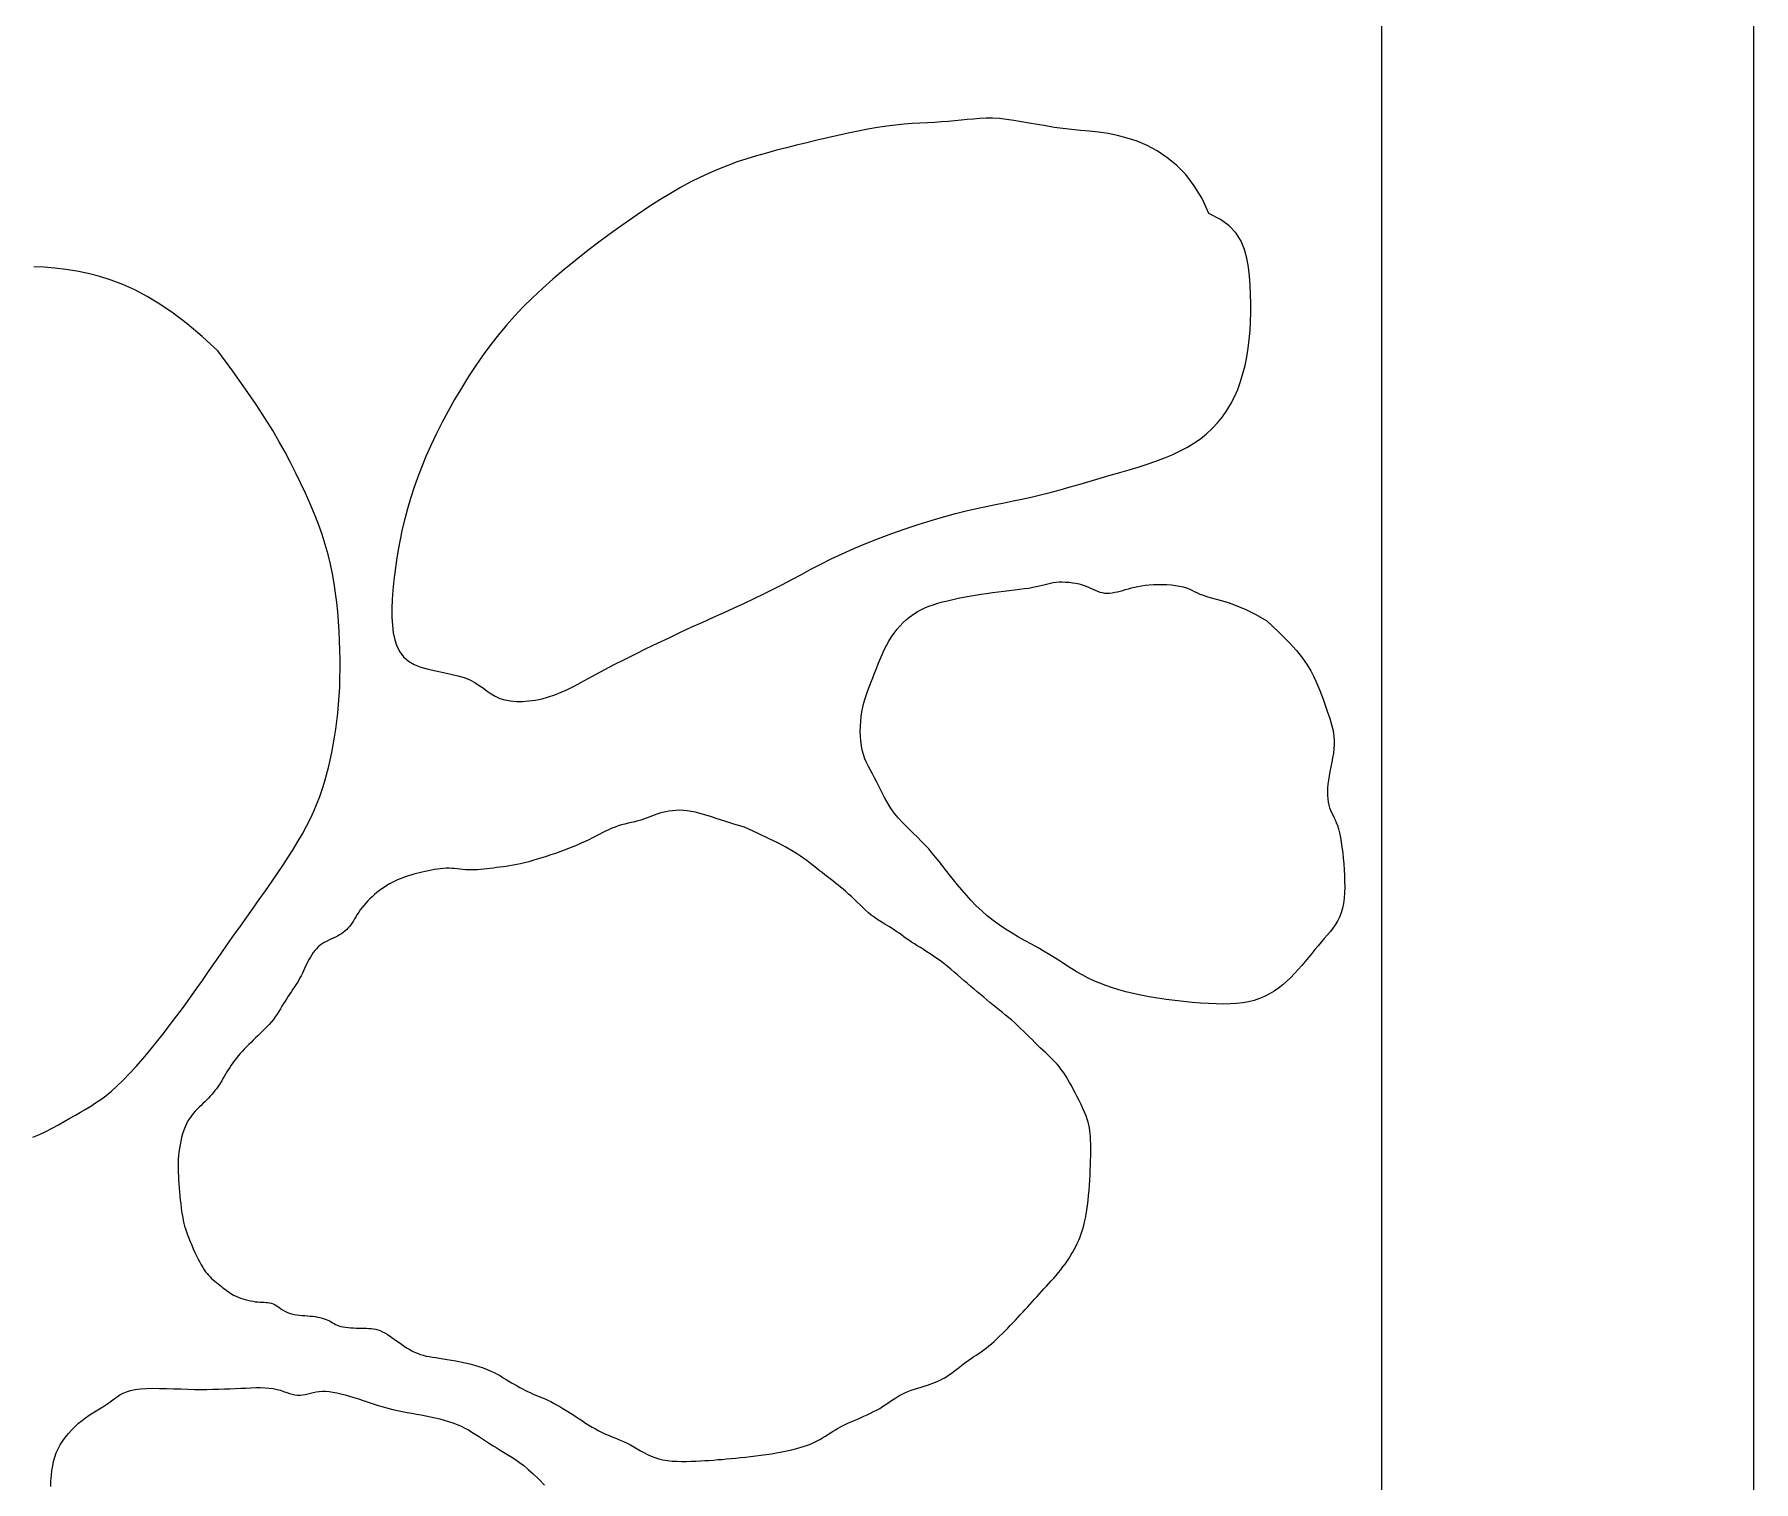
# Model space of a CAD drawing. Header units: inches. Extents: x 11 to 68, y 11 to 126.
# Drawn here: x 44.85 to 67.98, y 87.49 to 106.97 of the extents above; entities that cross this region are included whole.
import ezdxf

# ---------------------------------------------------------------- set-up
doc = ezdxf.new("R2010")
doc.units = ezdxf.units.IN
doc.header["$MEASUREMENT"] = 0

msp = doc.modelspace()

# ---------------------------------------------------------------- linework, layer by layer
for p, q in [((62.98, 26.012), (62.98, 126.012)), ((67.98, 126.012), (67.98, 23.632))]:
    msp.add_line(p, q)
for points in [[(60.652, 104.554), (60.559, 104.755), (60.454, 104.929), (60.339, 105.078), (60.216, 105.205), (60.087, 105.311), (59.954, 105.399), (59.819, 105.47), (59.684, 105.527), (59.552, 105.571), (59.422, 105.605), (59.294, 105.63), (59.168, 105.648), (59.044, 105.663), (58.923, 105.674), (58.803, 105.686), (58.685, 105.699), (58.569, 105.714), (58.455, 105.733), (58.344, 105.752), (58.235, 105.772), (58.129, 105.791), (58.026, 105.808), (57.927, 105.822), (57.832, 105.832), (57.741, 105.837), (57.653, 105.837), (57.568, 105.833), (57.484, 105.827), (57.4, 105.819), (57.317, 105.811), (57.232, 105.802), (57.145, 105.794), (57.055, 105.787), (56.962, 105.782), (56.865, 105.777), (56.764, 105.772), (56.66, 105.765), (56.55, 105.756), (56.436, 105.745), (56.317, 105.73), (56.193, 105.712), (56.064, 105.689), (55.932, 105.664), (55.796, 105.636), (55.658, 105.606), (55.52, 105.574), (55.38, 105.541), (55.241, 105.508), (55.104, 105.474), (54.967, 105.44), (54.832, 105.406), (54.698, 105.369), (54.566, 105.332), (54.435, 105.291), (54.306, 105.249), (54.179, 105.203), (54.053, 105.153), (53.927, 105.099), (53.801, 105.04), (53.673, 104.975), (53.542, 104.904), (53.406, 104.825), (53.264, 104.739), (53.116, 104.643), (52.959, 104.538), (52.796, 104.426), (52.63, 104.307), (52.462, 104.183), (52.296, 104.056), (52.132, 103.927), (51.974, 103.798), (51.823, 103.67), (51.683, 103.545), (51.551, 103.422), (51.427, 103.299), (51.31, 103.176), (51.199, 103.051), (51.092, 102.923), (50.989, 102.791), (50.888, 102.653), (50.788, 102.509), (50.691, 102.36), (50.595, 102.207), (50.503, 102.052), (50.415, 101.896), (50.332, 101.739), (50.254, 101.584), (50.181, 101.432), (50.115, 101.284), (50.055, 101.139), (50.001, 100.997), (49.952, 100.857), (49.908, 100.719), (49.868, 100.582), (49.832, 100.445), (49.799, 100.307), (49.77, 100.168), (49.743, 100.029), (49.72, 99.89), (49.701, 99.754), (49.685, 99.619), (49.672, 99.488), (49.664, 99.361), (49.659, 99.239), (49.659, 99.122), (49.665, 99.013), (49.677, 98.911), (49.697, 98.817), (49.726, 98.731), (49.766, 98.655), (49.817, 98.588), (49.882, 98.533), (49.96, 98.488), (50.05, 98.452), (50.147, 98.424), (50.248, 98.4), (50.351, 98.379), (50.451, 98.358), (50.547, 98.336), (50.633, 98.31), (50.709, 98.279), (50.775, 98.243), (50.834, 98.205), (50.889, 98.166), (50.941, 98.127), (50.994, 98.09), (51.05, 98.058), (51.111, 98.03), (51.179, 98.01), (51.253, 97.997), (51.333, 97.99), (51.417, 97.99), (51.503, 97.996), (51.591, 98.008), (51.679, 98.026), (51.766, 98.05), (51.851, 98.078), (51.936, 98.113), (52.021, 98.152), (52.109, 98.196), (52.202, 98.245), (52.301, 98.298), (52.407, 98.356), (52.524, 98.418), (52.651, 98.485), (52.787, 98.554), (52.931, 98.626), (53.081, 98.7), (53.234, 98.774), (53.388, 98.847), (53.543, 98.92), (53.695, 98.991), (53.843, 99.058), (53.988, 99.124), (54.128, 99.187), (54.266, 99.25), (54.401, 99.311), (54.533, 99.373), (54.662, 99.436), (54.79, 99.499), (54.915, 99.564), (55.041, 99.631), (55.168, 99.699), (55.297, 99.768), (55.431, 99.837), (55.57, 99.907), (55.717, 99.977), (55.872, 100.046), (56.036, 100.115), (56.208, 100.182), (56.385, 100.247), (56.563, 100.31), (56.741, 100.369), (56.914, 100.423), (57.082, 100.473), (57.24, 100.517), (57.387, 100.554), (57.525, 100.586), (57.654, 100.614), (57.778, 100.64), (57.898, 100.664), (58.017, 100.687), (58.136, 100.712), (58.259, 100.739), (58.385, 100.769), (58.515, 100.803), (58.648, 100.838), (58.783, 100.876), (58.919, 100.914), (59.054, 100.954), (59.189, 100.993), (59.322, 101.032), (59.451, 101.069), (59.578, 101.106), (59.701, 101.144), (59.82, 101.182), (59.936, 101.221), (60.047, 101.263), (60.155, 101.308), (60.257, 101.356), (60.355, 101.408), (60.448, 101.465), (60.536, 101.525), (60.618, 101.591), (60.696, 101.661), (60.767, 101.737), (60.833, 101.817), (60.894, 101.903), (60.948, 101.993), (60.997, 102.089), (61.04, 102.189), (61.077, 102.294), (61.11, 102.401), (61.138, 102.512), (61.161, 102.626), (61.18, 102.742), (61.195, 102.86), (61.205, 102.979), (61.212, 103.099), (61.216, 103.221), (61.215, 103.343), (61.212, 103.466), (61.205, 103.589), (61.196, 103.712), (61.183, 103.834), (61.163, 103.955), (61.132, 104.072), (61.085, 104.184), (61.018, 104.29), (60.926, 104.388), (60.806, 104.476), (60.652, 104.554)], [(47.317, 102.709), (47.106, 102.901), (46.906, 103.069), (46.718, 103.213), (46.538, 103.336), (46.367, 103.44), (46.201, 103.527), (46.04, 103.6), (45.882, 103.66), (45.727, 103.709), (45.573, 103.749), (45.421, 103.78), (45.272, 103.803), (45.125, 103.82), (44.982, 103.832), (44.841, 103.839)], [(44.827, 92.124), (44.916, 92.162), (45.003, 92.203), (45.088, 92.246), (45.171, 92.291), (45.25, 92.336), (45.327, 92.381), (45.401, 92.424), (45.471, 92.464), (45.539, 92.503), (45.606, 92.543), (45.673, 92.586), (45.741, 92.632), (45.811, 92.684), (45.884, 92.744), (45.96, 92.813), (46.042, 92.892), (46.128, 92.981), (46.217, 93.078), (46.308, 93.182), (46.4, 93.291), (46.493, 93.405), (46.586, 93.521), (46.677, 93.64), (46.766, 93.758), (46.854, 93.877), (46.94, 93.996), (47.025, 94.116), (47.109, 94.236), (47.193, 94.357), (47.277, 94.477), (47.362, 94.599), (47.447, 94.721), (47.533, 94.842), (47.62, 94.964), (47.706, 95.085), (47.791, 95.206), (47.875, 95.325), (47.958, 95.442), (48.038, 95.558), (48.116, 95.671), (48.191, 95.783), (48.262, 95.892), (48.331, 95.999), (48.395, 96.105), (48.455, 96.208), (48.511, 96.311), (48.563, 96.412), (48.609, 96.512), (48.65, 96.61), (48.688, 96.708), (48.722, 96.806), (48.752, 96.904), (48.78, 97.002), (48.805, 97.101), (48.828, 97.201), (48.85, 97.302), (48.87, 97.404), (48.888, 97.508), (48.904, 97.614), (48.919, 97.723), (48.932, 97.833), (48.942, 97.947), (48.951, 98.063), (48.957, 98.182), (48.96, 98.304), (48.962, 98.428), (48.961, 98.553), (48.959, 98.68), (48.954, 98.808), (48.948, 98.937), (48.94, 99.065), (48.93, 99.193), (48.917, 99.32), (48.902, 99.448), (48.883, 99.576), (48.861, 99.705), (48.833, 99.836), (48.801, 99.967), (48.763, 100.101), (48.72, 100.236), (48.671, 100.373), (48.617, 100.511), (48.558, 100.65), (48.496, 100.79), (48.431, 100.929), (48.363, 101.068), (48.293, 101.205), (48.221, 101.342), (48.143, 101.483), (48.055, 101.634), (47.953, 101.798), (47.833, 101.983), (47.689, 102.193), (47.519, 102.433), (47.317, 102.709)], [(61.43, 99.073), (61.594, 98.922), (61.726, 98.789), (61.831, 98.674), (61.912, 98.572), (61.975, 98.483), (62.022, 98.403), (62.059, 98.331), (62.09, 98.264), (62.117, 98.199), (62.143, 98.137), (62.166, 98.077), (62.188, 98.019), (62.208, 97.964), (62.226, 97.91), (62.244, 97.858), (62.261, 97.807), (62.278, 97.758), (62.293, 97.709), (62.307, 97.661), (62.318, 97.613), (62.328, 97.564), (62.334, 97.514), (62.338, 97.462), (62.337, 97.408), (62.333, 97.351), (62.326, 97.292), (62.315, 97.232), (62.304, 97.17), (62.292, 97.109), (62.279, 97.048), (62.268, 96.988), (62.259, 96.93), (62.253, 96.874), (62.249, 96.821), (62.247, 96.77), (62.249, 96.722), (62.252, 96.677), (62.258, 96.634), (62.266, 96.595), (62.276, 96.558), (62.288, 96.525), (62.302, 96.493), (62.317, 96.462), (62.332, 96.431), (62.348, 96.397), (62.364, 96.361), (62.38, 96.32), (62.395, 96.273), (62.408, 96.22), (62.421, 96.16), (62.432, 96.096), (62.442, 96.027), (62.451, 95.954), (62.459, 95.879), (62.465, 95.802), (62.471, 95.723), (62.475, 95.645), (62.477, 95.567), (62.478, 95.49), (62.475, 95.415), (62.47, 95.342), (62.461, 95.272), (62.448, 95.206), (62.431, 95.144), (62.408, 95.087), (62.382, 95.034), (62.351, 94.984), (62.318, 94.937), (62.281, 94.89), (62.243, 94.844), (62.203, 94.798), (62.162, 94.75), (62.12, 94.701), (62.078, 94.649), (62.035, 94.596), (61.992, 94.543), (61.947, 94.488), (61.901, 94.434), (61.853, 94.38), (61.804, 94.327), (61.753, 94.275), (61.7, 94.225), (61.645, 94.177), (61.588, 94.132), (61.528, 94.09), (61.466, 94.053), (61.401, 94.019), (61.332, 93.99), (61.261, 93.967), (61.186, 93.948), (61.107, 93.934), (61.024, 93.925), (60.937, 93.919), (60.845, 93.917), (60.748, 93.918), (60.645, 93.923), (60.537, 93.929), (60.424, 93.939), (60.309, 93.95), (60.192, 93.964), (60.075, 93.979), (59.959, 93.997), (59.846, 94.016), (59.737, 94.037), (59.634, 94.059), (59.535, 94.083), (59.441, 94.108), (59.352, 94.135), (59.266, 94.165), (59.184, 94.196), (59.105, 94.23), (59.029, 94.267), (58.954, 94.306), (58.881, 94.348), (58.809, 94.392), (58.737, 94.437), (58.664, 94.484), (58.59, 94.531), (58.513, 94.579), (58.434, 94.626), (58.352, 94.674), (58.266, 94.721), (58.179, 94.77), (58.091, 94.819), (58.003, 94.87), (57.916, 94.924), (57.831, 94.981), (57.749, 95.041), (57.669, 95.104), (57.594, 95.171), (57.522, 95.24), (57.453, 95.311), (57.388, 95.382), (57.326, 95.452), (57.268, 95.522), (57.213, 95.59), (57.162, 95.655), (57.113, 95.718), (57.066, 95.778), (57.02, 95.837), (56.974, 95.894), (56.928, 95.949), (56.881, 96.004), (56.833, 96.057), (56.781, 96.11), (56.729, 96.162), (56.675, 96.214), (56.622, 96.267), (56.569, 96.319), (56.518, 96.371), (56.471, 96.424), (56.426, 96.478), (56.386, 96.532), (56.35, 96.587), (56.318, 96.642), (56.288, 96.697), (56.259, 96.751), (56.232, 96.806), (56.205, 96.859), (56.179, 96.911), (56.151, 96.963), (56.124, 97.013), (56.097, 97.063), (56.07, 97.114), (56.046, 97.166), (56.023, 97.219), (56.004, 97.274), (55.988, 97.332), (55.975, 97.394), (55.967, 97.457), (55.962, 97.523), (55.96, 97.589), (55.962, 97.656), (55.966, 97.723), (55.973, 97.788), (55.983, 97.851), (55.996, 97.911), (56.01, 97.97), (56.026, 98.027), (56.044, 98.082), (56.064, 98.138), (56.085, 98.194), (56.107, 98.251), (56.129, 98.309), (56.153, 98.37), (56.177, 98.432), (56.202, 98.495), (56.228, 98.558), (56.255, 98.621), (56.284, 98.683), (56.315, 98.743), (56.347, 98.802), (56.381, 98.857), (56.418, 98.91), (56.456, 98.96), (56.496, 99.007), (56.538, 99.051), (56.582, 99.092), (56.628, 99.129), (56.675, 99.163), (56.724, 99.194), (56.776, 99.222), (56.829, 99.247), (56.885, 99.27), (56.943, 99.291), (57.004, 99.31), (57.067, 99.328), (57.134, 99.345), (57.204, 99.361), (57.276, 99.377), (57.351, 99.392), (57.427, 99.406), (57.505, 99.42), (57.583, 99.432), (57.661, 99.444), (57.739, 99.455), (57.816, 99.465), (57.892, 99.474), (57.966, 99.482), (58.037, 99.49), (58.105, 99.499), (58.168, 99.507), (58.227, 99.515), (58.281, 99.525), (58.329, 99.534), (58.372, 99.545), (58.411, 99.555), (58.448, 99.565), (58.484, 99.574), (58.519, 99.583), (58.556, 99.589), (58.594, 99.594), (58.635, 99.597), (58.679, 99.598), (58.724, 99.596), (58.77, 99.593), (58.816, 99.587), (58.861, 99.58), (58.905, 99.57), (58.947, 99.558), (58.986, 99.545), (59.023, 99.53), (59.057, 99.515), (59.09, 99.499), (59.122, 99.485), (59.153, 99.472), (59.184, 99.461), (59.216, 99.453), (59.248, 99.448), (59.281, 99.447), (59.315, 99.448), (59.349, 99.452), (59.384, 99.458), (59.42, 99.465), (59.456, 99.474), (59.493, 99.484), (59.531, 99.495), (59.569, 99.506), (59.609, 99.517), (59.651, 99.527), (59.696, 99.537), (59.743, 99.545), (59.793, 99.553), (59.846, 99.558), (59.904, 99.562), (59.964, 99.564), (60.025, 99.564), (60.086, 99.561), (60.146, 99.557), (60.204, 99.55), (60.257, 99.542), (60.305, 99.531), (60.348, 99.518), (60.385, 99.503), (60.42, 99.487), (60.455, 99.47), (60.49, 99.453), (60.529, 99.435), (60.572, 99.418), (60.623, 99.401), (60.682, 99.385), (60.751, 99.367), (60.832, 99.345), (60.924, 99.316), (61.028, 99.276), (61.147, 99.225), (61.281, 99.158), (61.43, 99.073)], [(54.403, 96.296), (54.26, 96.339), (54.138, 96.378), (54.034, 96.411), (53.946, 96.44), (53.869, 96.464), (53.803, 96.483), (53.743, 96.499), (53.687, 96.51), (53.633, 96.518), (53.58, 96.523), (53.529, 96.524), (53.48, 96.523), (53.432, 96.519), (53.386, 96.513), (53.343, 96.505), (53.301, 96.495), (53.262, 96.484), (53.225, 96.472), (53.189, 96.458), (53.153, 96.445), (53.118, 96.431), (53.082, 96.418), (53.045, 96.404), (53.007, 96.392), (52.967, 96.381), (52.926, 96.37), (52.883, 96.36), (52.839, 96.35), (52.794, 96.339), (52.75, 96.327), (52.705, 96.314), (52.661, 96.299), (52.618, 96.282), (52.575, 96.263), (52.533, 96.243), (52.49, 96.221), (52.447, 96.199), (52.402, 96.176), (52.356, 96.152), (52.308, 96.128), (52.257, 96.104), (52.205, 96.08), (52.15, 96.057), (52.094, 96.033), (52.037, 96.01), (51.978, 95.988), (51.919, 95.966), (51.858, 95.944), (51.797, 95.924), (51.736, 95.903), (51.675, 95.884), (51.615, 95.866), (51.556, 95.849), (51.499, 95.833), (51.443, 95.819), (51.39, 95.806), (51.339, 95.795), (51.29, 95.786), (51.243, 95.777), (51.198, 95.77), (51.154, 95.764), (51.111, 95.758), (51.068, 95.753), (51.025, 95.747), (50.981, 95.742), (50.938, 95.737), (50.895, 95.732), (50.851, 95.728), (50.809, 95.725), (50.767, 95.722), (50.726, 95.721), (50.686, 95.721), (50.648, 95.723), (50.611, 95.727), (50.574, 95.731), (50.538, 95.735), (50.502, 95.739), (50.466, 95.742), (50.429, 95.744), (50.391, 95.744), (50.352, 95.742), (50.313, 95.738), (50.272, 95.733), (50.231, 95.726), (50.19, 95.718), (50.149, 95.71), (50.108, 95.7), (50.068, 95.691), (50.028, 95.682), (49.99, 95.672), (49.952, 95.663), (49.914, 95.652), (49.877, 95.642), (49.841, 95.63), (49.804, 95.617), (49.768, 95.603), (49.733, 95.588), (49.697, 95.571), (49.662, 95.553), (49.627, 95.534), (49.592, 95.513), (49.558, 95.491), (49.524, 95.468), (49.491, 95.443), (49.458, 95.417), (49.425, 95.39), (49.393, 95.362), (49.363, 95.334), (49.333, 95.305), (49.306, 95.275), (49.279, 95.244), (49.255, 95.214), (49.233, 95.183), (49.212, 95.153), (49.193, 95.123), (49.175, 95.093), (49.157, 95.064), (49.14, 95.036), (49.123, 95.01), (49.105, 94.984), (49.087, 94.961), (49.068, 94.939), (49.047, 94.918), (49.026, 94.899), (49.003, 94.88), (48.979, 94.863), (48.954, 94.847), (48.927, 94.832), (48.899, 94.818), (48.869, 94.804), (48.839, 94.79), (48.808, 94.776), (48.778, 94.761), (48.748, 94.745), (48.719, 94.727), (48.692, 94.708), (48.666, 94.686), (48.643, 94.662), (48.62, 94.636), (48.6, 94.609), (48.581, 94.58), (48.562, 94.55), (48.545, 94.52), (48.529, 94.489), (48.514, 94.457), (48.498, 94.426), (48.484, 94.394), (48.469, 94.362), (48.454, 94.331), (48.438, 94.299), (48.422, 94.268), (48.405, 94.237), (48.387, 94.207), (48.368, 94.177), (48.349, 94.147), (48.328, 94.117), (48.307, 94.087), (48.286, 94.056), (48.265, 94.024), (48.244, 93.991), (48.223, 93.958), (48.202, 93.923), (48.18, 93.887), (48.159, 93.851), (48.136, 93.816), (48.113, 93.78), (48.089, 93.745), (48.064, 93.71), (48.037, 93.677), (48.009, 93.644), (47.98, 93.613), (47.95, 93.582), (47.919, 93.551), (47.888, 93.521), (47.857, 93.491), (47.825, 93.461), (47.794, 93.431), (47.763, 93.401), (47.732, 93.371), (47.702, 93.341), (47.673, 93.311), (47.644, 93.28), (47.617, 93.25), (47.591, 93.219), (47.566, 93.188), (47.542, 93.157), (47.519, 93.126), (47.498, 93.095), (47.477, 93.064), (47.458, 93.033), (47.439, 93.003), (47.42, 92.973), (47.403, 92.944), (47.386, 92.915), (47.369, 92.886), (47.351, 92.858), (47.334, 92.831), (47.316, 92.804), (47.298, 92.778), (47.278, 92.752), (47.258, 92.727), (47.236, 92.702), (47.214, 92.677), (47.191, 92.652), (47.167, 92.628), (47.142, 92.603), (47.116, 92.579), (47.091, 92.554), (47.064, 92.528), (47.038, 92.502), (47.012, 92.474), (46.986, 92.445), (46.961, 92.415), (46.938, 92.381), (46.915, 92.345), (46.894, 92.306), (46.875, 92.264), (46.858, 92.218), (46.843, 92.171), (46.829, 92.122), (46.818, 92.072), (46.808, 92.022), (46.8, 91.972), (46.793, 91.924), (46.788, 91.877), (46.785, 91.831), (46.783, 91.786), (46.782, 91.741), (46.782, 91.696), (46.784, 91.65), (46.786, 91.602), (46.789, 91.552), (46.792, 91.499), (46.796, 91.445), (46.801, 91.39), (46.806, 91.335), (46.812, 91.28), (46.817, 91.227), (46.824, 91.176), (46.83, 91.128), (46.837, 91.084), (46.844, 91.043), (46.851, 91.004), (46.86, 90.966), (46.87, 90.929), (46.881, 90.892), (46.894, 90.852), (46.909, 90.811), (46.926, 90.767), (46.945, 90.72), (46.965, 90.672), (46.986, 90.624), (47.008, 90.576), (47.03, 90.529), (47.052, 90.485), (47.073, 90.444), (47.094, 90.406), (47.114, 90.373), (47.134, 90.342), (47.153, 90.315), (47.173, 90.29), (47.192, 90.267), (47.212, 90.246), (47.233, 90.225), (47.254, 90.206), (47.275, 90.187), (47.297, 90.168), (47.32, 90.151), (47.342, 90.133), (47.364, 90.117), (47.386, 90.1), (47.407, 90.084), (47.428, 90.069), (47.449, 90.053), (47.47, 90.038), (47.491, 90.024), (47.514, 90.01), (47.537, 89.996), (47.563, 89.984), (47.591, 89.972), (47.621, 89.96), (47.653, 89.95), (47.686, 89.94), (47.72, 89.931), (47.755, 89.924), (47.789, 89.917), (47.822, 89.912), (47.854, 89.909), (47.884, 89.907), (47.912, 89.905), (47.939, 89.904), (47.965, 89.903), (47.99, 89.901), (48.014, 89.897), (48.038, 89.891), (48.062, 89.882), (48.086, 89.869), (48.11, 89.855), (48.136, 89.838), (48.162, 89.821), (48.189, 89.803), (48.217, 89.786), (48.246, 89.77), (48.277, 89.757), (48.31, 89.747), (48.344, 89.739), (48.379, 89.733), (48.414, 89.729), (48.45, 89.727), (48.486, 89.724), (48.522, 89.722), (48.557, 89.719), (48.592, 89.715), (48.625, 89.711), (48.658, 89.705), (48.689, 89.698), (48.719, 89.691), (48.747, 89.682), (48.773, 89.673), (48.797, 89.663), (48.819, 89.652), (48.84, 89.64), (48.86, 89.629), (48.88, 89.617), (48.901, 89.606), (48.923, 89.596), (48.946, 89.586), (48.973, 89.578), (49.002, 89.572), (49.035, 89.567), (49.069, 89.563), (49.105, 89.56), (49.142, 89.558), (49.179, 89.557), (49.216, 89.556), (49.252, 89.555), (49.286, 89.555), (49.319, 89.554), (49.35, 89.553), (49.381, 89.55), (49.412, 89.546), (49.441, 89.541), (49.471, 89.533), (49.501, 89.522), (49.532, 89.508), (49.562, 89.492), (49.593, 89.473), (49.625, 89.453), (49.657, 89.431), (49.689, 89.408), (49.722, 89.385), (49.755, 89.361), (49.789, 89.338), (49.823, 89.315), (49.857, 89.293), (49.892, 89.272), (49.928, 89.252), (49.964, 89.234), (50.001, 89.217), (50.039, 89.203), (50.078, 89.191), (50.118, 89.181), (50.159, 89.173), (50.203, 89.166), (50.248, 89.159), (50.296, 89.152), (50.347, 89.144), (50.402, 89.136), (50.46, 89.126), (50.52, 89.115), (50.583, 89.103), (50.646, 89.089), (50.709, 89.074), (50.77, 89.057), (50.83, 89.04), (50.887, 89.021), (50.939, 89.001), (50.988, 88.979), (51.034, 88.958), (51.077, 88.935), (51.118, 88.912), (51.158, 88.889), (51.196, 88.866), (51.233, 88.844), (51.27, 88.822), (51.306, 88.8), (51.342, 88.78), (51.378, 88.759), (51.414, 88.74), (51.449, 88.722), (51.483, 88.705), (51.517, 88.689), (51.551, 88.674), (51.584, 88.66), (51.617, 88.646), (51.651, 88.632), (51.685, 88.618), (51.721, 88.603), (51.757, 88.586), (51.795, 88.568), (51.834, 88.547), (51.875, 88.524), (51.917, 88.5), (51.96, 88.475), (52.004, 88.448), (52.048, 88.42), (52.092, 88.392), (52.136, 88.364), (52.179, 88.335), (52.222, 88.307), (52.265, 88.279), (52.309, 88.251), (52.352, 88.225), (52.396, 88.199), (52.441, 88.174), (52.487, 88.151), (52.534, 88.13), (52.582, 88.109), (52.63, 88.089), (52.679, 88.069), (52.728, 88.049), (52.776, 88.029), (52.824, 88.007), (52.87, 87.984), (52.916, 87.959), (52.96, 87.933), (53.005, 87.907), (53.05, 87.881), (53.097, 87.856), (53.145, 87.833), (53.195, 87.813), (53.249, 87.796), (53.306, 87.783), (53.366, 87.773), (53.428, 87.767), (53.492, 87.764), (53.557, 87.762), (53.621, 87.763), (53.685, 87.765), (53.748, 87.767), (53.809, 87.77), (53.868, 87.774), (53.927, 87.777), (53.985, 87.781), (54.043, 87.786), (54.101, 87.79), (54.161, 87.796), (54.222, 87.801), (54.285, 87.807), (54.35, 87.813), (54.417, 87.82), (54.485, 87.828), (54.554, 87.836), (54.624, 87.845), (54.694, 87.855), (54.765, 87.866), (54.835, 87.878), (54.905, 87.891), (54.973, 87.905), (55.04, 87.92), (55.104, 87.936), (55.166, 87.954), (55.224, 87.972), (55.278, 87.992), (55.327, 88.013), (55.373, 88.034), (55.415, 88.057), (55.454, 88.08), (55.491, 88.103), (55.526, 88.125), (55.56, 88.147), (55.594, 88.168), (55.627, 88.189), (55.661, 88.208), (55.695, 88.226), (55.73, 88.244), (55.765, 88.262), (55.802, 88.28), (55.84, 88.297), (55.88, 88.315), (55.922, 88.333), (55.965, 88.351), (56.008, 88.371), (56.052, 88.39), (56.096, 88.411), (56.139, 88.432), (56.181, 88.454), (56.222, 88.476), (56.26, 88.5), (56.297, 88.524), (56.333, 88.548), (56.369, 88.573), (56.404, 88.597), (56.44, 88.62), (56.478, 88.643), (56.517, 88.664), (56.559, 88.684), (56.602, 88.702), (56.646, 88.719), (56.691, 88.735), (56.735, 88.749), (56.779, 88.763), (56.822, 88.777), (56.863, 88.79), (56.901, 88.802), (56.937, 88.815), (56.972, 88.828), (57.005, 88.841), (57.037, 88.856), (57.068, 88.872), (57.099, 88.889), (57.131, 88.909), (57.163, 88.931), (57.195, 88.955), (57.228, 88.98), (57.261, 89.005), (57.294, 89.032), (57.328, 89.058), (57.361, 89.083), (57.393, 89.107), (57.426, 89.13), (57.458, 89.152), (57.49, 89.173), (57.522, 89.194), (57.555, 89.216), (57.587, 89.238), (57.621, 89.262), (57.655, 89.288), (57.69, 89.316), (57.726, 89.346), (57.762, 89.378), (57.799, 89.412), (57.835, 89.446), (57.872, 89.482), (57.908, 89.518), (57.944, 89.554), (57.979, 89.591), (58.014, 89.627), (58.047, 89.663), (58.081, 89.698), (58.114, 89.734), (58.146, 89.769), (58.178, 89.805), (58.21, 89.84), (58.242, 89.875), (58.273, 89.909), (58.305, 89.944), (58.336, 89.979), (58.368, 90.014), (58.4, 90.049), (58.432, 90.084), (58.464, 90.12), (58.497, 90.156), (58.53, 90.192), (58.563, 90.229), (58.595, 90.266), (58.627, 90.304), (58.658, 90.342), (58.688, 90.38), (58.717, 90.419), (58.745, 90.458), (58.771, 90.497), (58.795, 90.536), (58.818, 90.575), (58.84, 90.614), (58.86, 90.654), (58.879, 90.693), (58.896, 90.732), (58.913, 90.771), (58.928, 90.811), (58.943, 90.851), (58.956, 90.893), (58.968, 90.937), (58.979, 90.984), (58.99, 91.034), (59, 91.088), (59.009, 91.146), (59.017, 91.208), (59.025, 91.273), (59.031, 91.341), (59.038, 91.409), (59.043, 91.479), (59.048, 91.548), (59.052, 91.617), (59.055, 91.684), (59.058, 91.749), (59.06, 91.813), (59.061, 91.873), (59.062, 91.931), (59.062, 91.987), (59.061, 92.038), (59.059, 92.087), (59.058, 92.131), (59.055, 92.173), (59.05, 92.212), (59.044, 92.251), (59.037, 92.29), (59.026, 92.329), (59.014, 92.37), (58.998, 92.414), (58.979, 92.462), (58.957, 92.512), (58.933, 92.564), (58.907, 92.617), (58.881, 92.67), (58.854, 92.722), (58.827, 92.772), (58.802, 92.819), (58.777, 92.863), (58.753, 92.904), (58.73, 92.942), (58.708, 92.977), (58.685, 93.011), (58.661, 93.043), (58.636, 93.075), (58.61, 93.106), (58.581, 93.136), (58.551, 93.168), (58.52, 93.199), (58.487, 93.231), (58.453, 93.263), (58.418, 93.296), (58.382, 93.33), (58.346, 93.365), (58.309, 93.401), (58.272, 93.438), (58.234, 93.475), (58.196, 93.513), (58.157, 93.551), (58.118, 93.589), (58.079, 93.626), (58.039, 93.663), (57.998, 93.699), (57.957, 93.734), (57.916, 93.768), (57.874, 93.802), (57.832, 93.836), (57.79, 93.87), (57.748, 93.904), (57.705, 93.938), (57.663, 93.973), (57.621, 94.008), (57.578, 94.044), (57.535, 94.081), (57.492, 94.117), (57.449, 94.155), (57.405, 94.193), (57.36, 94.231), (57.315, 94.27), (57.269, 94.309), (57.223, 94.348), (57.177, 94.387), (57.131, 94.425), (57.084, 94.462), (57.038, 94.497), (56.992, 94.531), (56.946, 94.563), (56.9, 94.594), (56.856, 94.622), (56.812, 94.65), (56.77, 94.676), (56.728, 94.702), (56.689, 94.727), (56.651, 94.751), (56.615, 94.776), (56.58, 94.8), (56.547, 94.823), (56.515, 94.847), (56.483, 94.869), (56.451, 94.891), (56.42, 94.913), (56.388, 94.934), (56.356, 94.954), (56.322, 94.973), (56.289, 94.993), (56.254, 95.014), (56.219, 95.036), (56.183, 95.059), (56.146, 95.085), (56.109, 95.113), (56.072, 95.145), (56.033, 95.179), (55.995, 95.215), (55.957, 95.252), (55.918, 95.29), (55.88, 95.327), (55.842, 95.364), (55.804, 95.398), (55.768, 95.431), (55.732, 95.462), (55.696, 95.491), (55.661, 95.519), (55.625, 95.546), (55.59, 95.573), (55.555, 95.601), (55.519, 95.628), (55.483, 95.657), (55.446, 95.686), (55.409, 95.716), (55.371, 95.747), (55.331, 95.778), (55.29, 95.81), (55.247, 95.843), (55.202, 95.875), (55.155, 95.909), (55.101, 95.944), (55.037, 95.983), (54.958, 96.028), (54.859, 96.08), (54.736, 96.14), (54.586, 96.212), (54.403, 96.296)], [(45.068, 87.425), (45.072, 87.5), (45.078, 87.571), (45.085, 87.638), (45.095, 87.701), (45.107, 87.762), (45.123, 87.821), (45.143, 87.877), (45.168, 87.932), (45.197, 87.986), (45.23, 88.039), (45.268, 88.091), (45.308, 88.14), (45.351, 88.188), (45.396, 88.233), (45.443, 88.276), (45.49, 88.315), (45.538, 88.351), (45.586, 88.385), (45.633, 88.415), (45.68, 88.445), (45.725, 88.472), (45.769, 88.499), (45.811, 88.526), (45.85, 88.552), (45.888, 88.579), (45.924, 88.606), (45.961, 88.632), (45.999, 88.657), (46.042, 88.68), (46.089, 88.7), (46.143, 88.717), (46.206, 88.73), (46.277, 88.739), (46.357, 88.744), (46.443, 88.746), (46.534, 88.745), (46.628, 88.743), (46.723, 88.74), (46.818, 88.737), (46.911, 88.734), (47.001, 88.732), (47.087, 88.732), (47.17, 88.732), (47.251, 88.733), (47.329, 88.735), (47.405, 88.737), (47.479, 88.74), (47.552, 88.743), (47.624, 88.747), (47.694, 88.75), (47.762, 88.753), (47.828, 88.755), (47.891, 88.755), (47.952, 88.753), (48.009, 88.749), (48.063, 88.742), (48.113, 88.731), (48.159, 88.719), (48.202, 88.705), (48.243, 88.691), (48.282, 88.678), (48.318, 88.666), (48.354, 88.658), (48.388, 88.653), (48.423, 88.653), (48.457, 88.657), (48.491, 88.664), (48.526, 88.673), (48.562, 88.682), (48.599, 88.691), (48.638, 88.699), (48.679, 88.704), (48.722, 88.707), (48.767, 88.706), (48.815, 88.702), (48.865, 88.696), (48.917, 88.686), (48.971, 88.674), (49.028, 88.659), (49.087, 88.642), (49.148, 88.623), (49.21, 88.603), (49.274, 88.581), (49.34, 88.559), (49.406, 88.537), (49.472, 88.515), (49.539, 88.495), (49.605, 88.477), (49.67, 88.46), (49.735, 88.446), (49.799, 88.433), (49.863, 88.421), (49.926, 88.41), (49.989, 88.399), (50.052, 88.388), (50.115, 88.376), (50.178, 88.363), (50.24, 88.349), (50.302, 88.334), (50.363, 88.318), (50.422, 88.3), (50.48, 88.28), (50.536, 88.259), (50.59, 88.236), (50.641, 88.212), (50.69, 88.186), (50.736, 88.158), (50.781, 88.13), (50.824, 88.102), (50.865, 88.075), (50.906, 88.047), (50.945, 88.021), (50.984, 87.996), (51.022, 87.972), (51.061, 87.948), (51.1, 87.925), (51.14, 87.9), (51.182, 87.875), (51.226, 87.848), (51.272, 87.818), (51.322, 87.786), (51.375, 87.749), (51.432, 87.706), (51.493, 87.655), (51.561, 87.595), (51.634, 87.524), (51.714, 87.441)]]:
    msp.add_lwpolyline(points)

doc.saveas('drawing.dxf')
